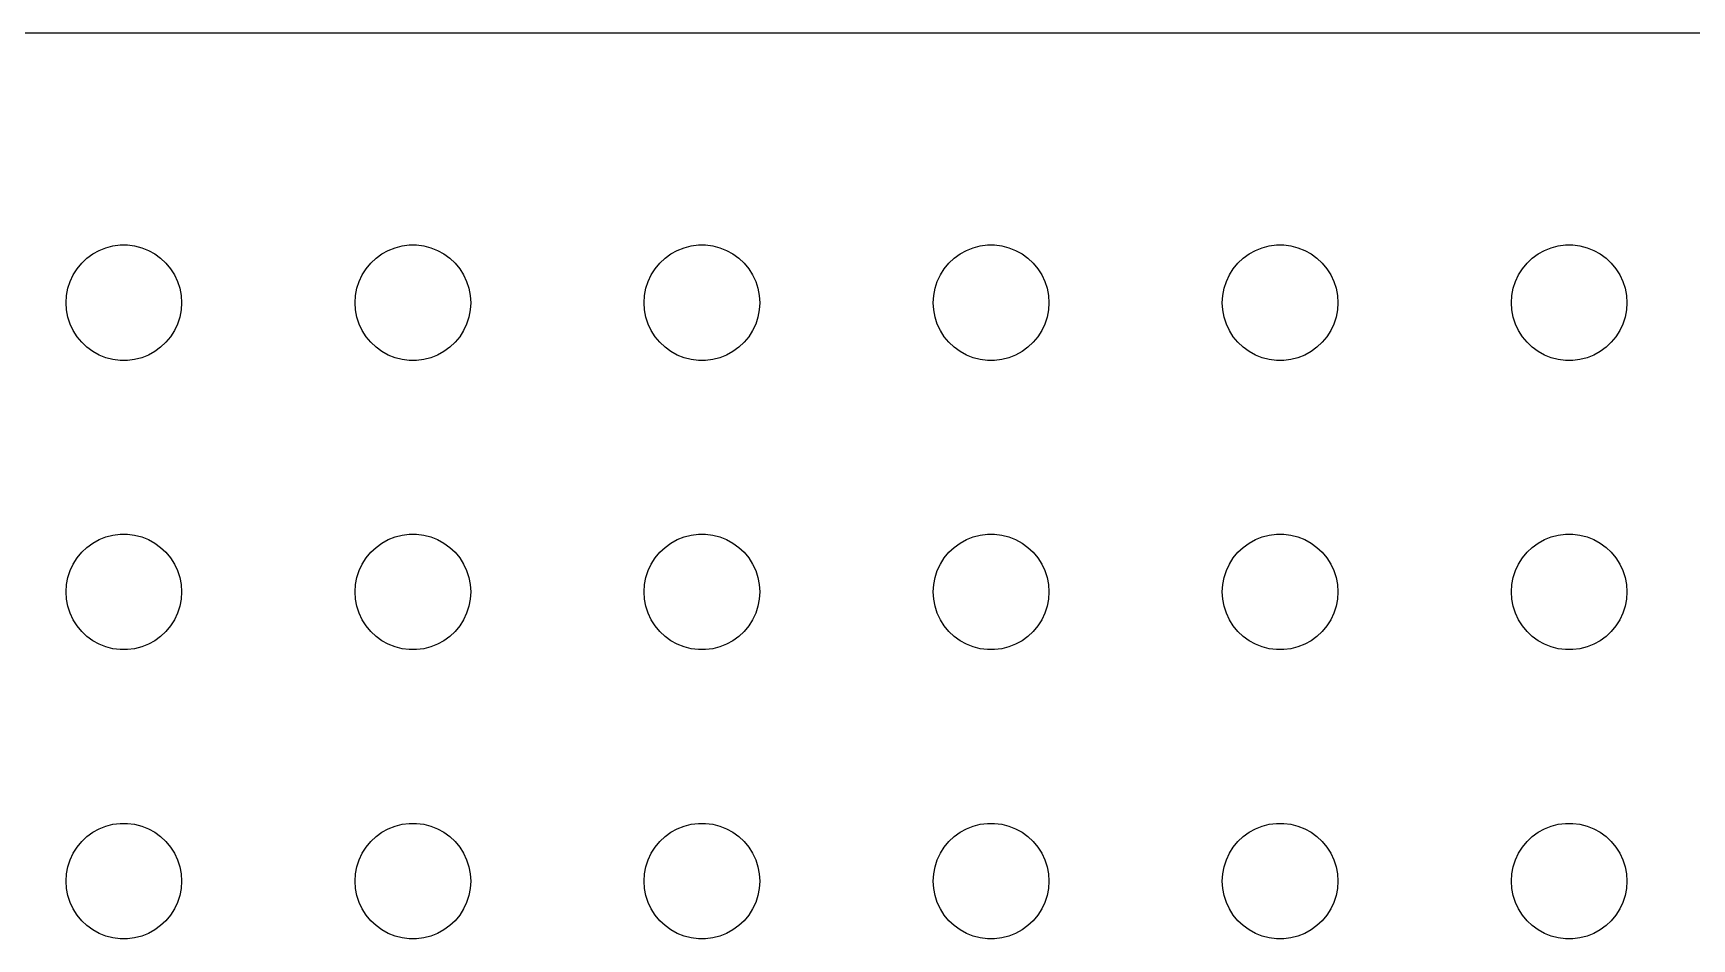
# Model space of a CAD drawing. Header units: metres. Extents: x -172 to 172, y -22 to 22.
# Drawn here: x -129.85 to -86.82, y -1.5 to 21.99 of the extents above; entities that cross this region are included whole.
import ezdxf

# ---------------------------------------------------------------- set-up
doc = ezdxf.new("R2010")
doc.units = ezdxf.units.M

msp = doc.modelspace()

# ---------------------------------------------------------------- linework, layer by layer
for p, q in [((167.314, 21.9901), (-167.314, 21.9901)), ((-128.304, 16.2665), (-128.139, 16.3572)), ((-128.139, 16.3572), (-127.964, 16.4266)), ((-127.964, 16.4266), (-127.781, 16.4734)), ((-127.781, 16.4734), (-127.594, 16.497)), ((-127.594, 16.497), (-127.406, 16.497)), ((-127.406, 16.497), (-127.219, 16.4734)), ((-127.219, 16.4734), (-127.036, 16.4266)), ((-127.036, 16.4266), (-126.861, 16.3572)), ((-126.861, 16.3572), (-126.696, 16.2665)), ((-120.804, 16.2665), (-120.639, 16.3572)), ((-120.639, 16.3572), (-120.464, 16.4266)), ((-120.464, 16.4266), (-120.281, 16.4734)), ((-120.281, 16.4734), (-120.094, 16.497)), ((-120.094, 16.497), (-119.906, 16.497)), ((-119.906, 16.497), (-119.719, 16.4734)), ((-119.719, 16.4734), (-119.536, 16.4266)), ((-119.536, 16.4266), (-119.361, 16.3572)), ((-119.361, 16.3572), (-119.196, 16.2665)), ((-113.304, 16.2665), (-113.139, 16.3572)), ((-113.139, 16.3572), (-112.964, 16.4266)), ((-112.964, 16.4266), (-112.781, 16.4734)), ((-112.781, 16.4734), (-112.594, 16.497)), ((-112.594, 16.497), (-112.406, 16.497)), ((-112.406, 16.497), (-112.219, 16.4734)), ((-112.219, 16.4734), (-112.036, 16.4266)), ((-112.036, 16.4266), (-111.861, 16.3572)), ((-111.861, 16.3572), (-111.696, 16.2665)), ((-105.804, 16.2665), (-105.639, 16.3572)), ((-105.639, 16.3572), (-105.464, 16.4266)), ((-105.464, 16.4266), (-105.281, 16.4734)), ((-105.281, 16.4734), (-105.094, 16.497)), ((-105.094, 16.497), (-104.906, 16.497)), ((-104.906, 16.497), (-104.719, 16.4734)), ((-104.719, 16.4734), (-104.536, 16.4266)), ((-104.536, 16.4266), (-104.361, 16.3572)), ((-104.361, 16.3572), (-104.196, 16.2665)), ((-98.3037, 16.2665), (-98.1387, 16.3572)), ((-98.1387, 16.3572), (-97.9635, 16.4266)), ((-97.9635, 16.4266), (-97.7811, 16.4734)), ((-97.7811, 16.4734), (-97.5942, 16.497)), ((-97.5942, 16.497), (-97.4058, 16.497)), ((-97.4058, 16.497), (-97.2189, 16.4734)), ((-97.2189, 16.4734), (-97.0365, 16.4266)), ((-97.0365, 16.4266), (-96.8613, 16.3572)), ((-96.8613, 16.3572), (-96.6963, 16.2665)), ((-90.8037, 16.2665), (-90.6387, 16.3572)), ((-90.6387, 16.3572), (-90.4635, 16.4266)), ((-90.4635, 16.4266), (-90.2811, 16.4734)), ((-90.2811, 16.4734), (-90.0942, 16.497)), ((-90.0942, 16.497), (-89.9058, 16.497)), ((-89.9058, 16.497), (-89.7189, 16.4734)), ((-89.7189, 16.4734), (-89.5365, 16.4266)), ((-89.5365, 16.4266), (-89.3613, 16.3572)), ((-89.3613, 16.3572), (-89.1963, 16.2665)), ((-128.714, 15.8817), (-128.593, 16.0268)), ((-128.593, 16.0268), (-128.456, 16.1558)), ((-128.456, 16.1558), (-128.304, 16.2665)), ((-126.696, 16.2665), (-126.544, 16.1558)), ((-126.544, 16.1558), (-126.407, 16.0268)), ((-126.407, 16.0268), (-126.286, 15.8817)), ((-121.214, 15.8817), (-121.093, 16.0268)), ((-121.093, 16.0268), (-120.956, 16.1558)), ((-120.956, 16.1558), (-120.804, 16.2665)), ((-119.196, 16.2665), (-119.044, 16.1558)), ((-119.044, 16.1558), (-118.907, 16.0268)), ((-118.907, 16.0268), (-118.786, 15.8817)), ((-113.714, 15.8817), (-113.593, 16.0268)), ((-113.593, 16.0268), (-113.456, 16.1558)), ((-113.456, 16.1558), (-113.304, 16.2665)), ((-111.696, 16.2665), (-111.544, 16.1558)), ((-111.544, 16.1558), (-111.407, 16.0268)), ((-111.407, 16.0268), (-111.286, 15.8817)), ((-106.214, 15.8817), (-106.093, 16.0268)), ((-106.093, 16.0268), (-105.956, 16.1558)), ((-105.956, 16.1558), (-105.804, 16.2665)), ((-104.196, 16.2665), (-104.044, 16.1558)), ((-104.044, 16.1558), (-103.907, 16.0268)), ((-103.907, 16.0268), (-103.786, 15.8817)), ((-98.7135, 15.8817), (-98.5934, 16.0268)), ((-98.5934, 16.0268), (-98.4561, 16.1558)), ((-98.4561, 16.1558), (-98.3037, 16.2665)), ((-96.6963, 16.2665), (-96.5439, 16.1558)), ((-96.5439, 16.1558), (-96.4065, 16.0268)), ((-96.4065, 16.0268), (-96.2865, 15.8817)), ((-91.2135, 15.8817), (-91.0934, 16.0268)), ((-91.0934, 16.0268), (-90.9561, 16.1558)), ((-90.9561, 16.1558), (-90.8037, 16.2665)), ((-89.1963, 16.2665), (-89.0439, 16.1558)), ((-89.0439, 16.1558), (-88.9065, 16.0268)), ((-88.9065, 16.0268), (-88.7865, 15.8817)), ((-128.953, 15.373), (-128.895, 15.5522)), ((-128.895, 15.5522), (-128.814, 15.7226)), ((-128.814, 15.7226), (-128.714, 15.8817)), ((-126.286, 15.8817), (-126.186, 15.7226)), ((-126.186, 15.7226), (-126.105, 15.5522)), ((-126.105, 15.5522), (-126.047, 15.373)), ((-121.453, 15.373), (-121.395, 15.5522)), ((-121.395, 15.5522), (-121.314, 15.7226)), ((-121.314, 15.7226), (-121.214, 15.8817)), ((-118.786, 15.8817), (-118.686, 15.7226)), ((-118.686, 15.7226), (-118.605, 15.5522)), ((-118.605, 15.5522), (-118.547, 15.373)), ((-113.953, 15.373), (-113.895, 15.5522)), ((-113.895, 15.5522), (-113.814, 15.7226)), ((-113.814, 15.7226), (-113.714, 15.8817)), ((-111.286, 15.8817), (-111.186, 15.7226)), ((-111.186, 15.7226), (-111.105, 15.5522)), ((-111.105, 15.5522), (-111.047, 15.373)), ((-106.453, 15.373), (-106.395, 15.5522)), ((-106.395, 15.5522), (-106.314, 15.7226)), ((-106.314, 15.7226), (-106.214, 15.8817)), ((-103.786, 15.8817), (-103.686, 15.7226)), ((-103.686, 15.7226), (-103.605, 15.5522)), ((-103.605, 15.5522), (-103.547, 15.373)), ((-98.9529, 15.373), (-98.8947, 15.5522)), ((-98.8947, 15.5522), (-98.8145, 15.7226)), ((-98.8145, 15.7226), (-98.7135, 15.8817)), ((-96.2865, 15.8817), (-96.1855, 15.7226)), ((-96.1855, 15.7226), (-96.1053, 15.5522)), ((-96.1053, 15.5522), (-96.0471, 15.373)), ((-91.4529, 15.373), (-91.3947, 15.5522)), ((-91.3947, 15.5522), (-91.3145, 15.7226)), ((-91.3145, 15.7226), (-91.2135, 15.8817)), ((-88.7865, 15.8817), (-88.6855, 15.7226)), ((-88.6855, 15.7226), (-88.6053, 15.5522)), ((-88.6053, 15.5522), (-88.5471, 15.373)), ((-129, 15), (-128.988, 15.188)), ((-128.988, 15.188), (-128.953, 15.373)), ((-126.047, 15.373), (-126.012, 15.188)), ((-126.012, 15.188), (-126, 15)), ((-121.5, 15), (-121.488, 15.188)), ((-121.488, 15.188), (-121.453, 15.373)), ((-118.547, 15.373), (-118.512, 15.188)), ((-118.512, 15.188), (-118.5, 15)), ((-114, 15), (-113.988, 15.188)), ((-113.988, 15.188), (-113.953, 15.373)), ((-111.047, 15.373), (-111.012, 15.188)), ((-111.012, 15.188), (-111, 15)), ((-106.5, 15), (-106.488, 15.188)), ((-106.488, 15.188), (-106.453, 15.373)), ((-103.547, 15.373), (-103.512, 15.188)), ((-103.512, 15.188), (-103.5, 15)), ((-99, 15), (-98.9882, 15.188)), ((-98.9882, 15.188), (-98.9529, 15.373)), ((-96.0471, 15.373), (-96.0118, 15.188)), ((-96.0118, 15.188), (-96, 15)), ((-91.5, 15), (-91.4882, 15.188)), ((-91.4882, 15.188), (-91.4529, 15.373)), ((-88.5471, 15.373), (-88.5118, 15.188)), ((-88.5118, 15.188), (-88.5, 15)), ((-128.988, 14.812), (-129, 15)), ((-128.953, 14.627), (-128.988, 14.812)), ((-126.012, 14.812), (-126.047, 14.627)), ((-126, 15), (-126.012, 14.812)), ((-121.488, 14.812), (-121.5, 15)), ((-121.453, 14.627), (-121.488, 14.812)), ((-118.512, 14.812), (-118.547, 14.627)), ((-118.5, 15), (-118.512, 14.812)), ((-113.988, 14.812), (-114, 15)), ((-113.953, 14.627), (-113.988, 14.812)), ((-111.012, 14.812), (-111.047, 14.627)), ((-111, 15), (-111.012, 14.812)), ((-106.488, 14.812), (-106.5, 15)), ((-106.453, 14.627), (-106.488, 14.812)), ((-103.512, 14.812), (-103.547, 14.627)), ((-103.5, 15), (-103.512, 14.812)), ((-98.9882, 14.812), (-99, 15)), ((-98.9529, 14.627), (-98.9882, 14.812)), ((-96.0118, 14.812), (-96.0471, 14.627)), ((-96, 15), (-96.0118, 14.812)), ((-91.4882, 14.812), (-91.5, 15)), ((-91.4529, 14.627), (-91.4882, 14.812)), ((-88.5118, 14.812), (-88.5471, 14.627)), ((-88.5, 15), (-88.5118, 14.812)), ((-128.895, 14.4478), (-128.953, 14.627)), ((-128.814, 14.2774), (-128.895, 14.4478)), ((-128.714, 14.1183), (-128.814, 14.2774)), ((-126.186, 14.2774), (-126.286, 14.1183)), ((-126.105, 14.4478), (-126.186, 14.2774)), ((-126.047, 14.627), (-126.105, 14.4478)), ((-121.395, 14.4478), (-121.453, 14.627)), ((-121.314, 14.2774), (-121.395, 14.4478)), ((-121.214, 14.1183), (-121.314, 14.2774)), ((-118.686, 14.2774), (-118.786, 14.1183)), ((-118.605, 14.4478), (-118.686, 14.2774)), ((-118.547, 14.627), (-118.605, 14.4478)), ((-113.895, 14.4478), (-113.953, 14.627)), ((-113.814, 14.2774), (-113.895, 14.4478)), ((-113.714, 14.1183), (-113.814, 14.2774)), ((-111.186, 14.2774), (-111.286, 14.1183)), ((-111.105, 14.4478), (-111.186, 14.2774)), ((-111.047, 14.627), (-111.105, 14.4478)), ((-106.395, 14.4478), (-106.453, 14.627)), ((-106.314, 14.2774), (-106.395, 14.4478)), ((-106.214, 14.1183), (-106.314, 14.2774)), ((-103.686, 14.2774), (-103.786, 14.1183)), ((-103.605, 14.4478), (-103.686, 14.2774)), ((-103.547, 14.627), (-103.605, 14.4478)), ((-98.8947, 14.4478), (-98.9529, 14.627)), ((-98.8145, 14.2774), (-98.8947, 14.4478)), ((-98.7135, 14.1183), (-98.8145, 14.2774)), ((-96.1855, 14.2774), (-96.2865, 14.1183)), ((-96.1053, 14.4478), (-96.1855, 14.2774)), ((-96.0471, 14.627), (-96.1053, 14.4478)), ((-91.3947, 14.4478), (-91.4529, 14.627)), ((-91.3145, 14.2774), (-91.3947, 14.4478)), ((-91.2135, 14.1183), (-91.3145, 14.2774)), ((-88.6855, 14.2774), (-88.7865, 14.1183)), ((-88.6053, 14.4478), (-88.6855, 14.2774)), ((-88.5471, 14.627), (-88.6053, 14.4478)), ((-128.593, 13.9732), (-128.714, 14.1183)), ((-128.456, 13.8442), (-128.593, 13.9732)), ((-128.304, 13.7335), (-128.456, 13.8442)), ((-126.544, 13.8442), (-126.696, 13.7335)), ((-126.407, 13.9732), (-126.544, 13.8442)), ((-126.286, 14.1183), (-126.407, 13.9732)), ((-121.093, 13.9732), (-121.214, 14.1183)), ((-120.956, 13.8442), (-121.093, 13.9732)), ((-120.804, 13.7335), (-120.956, 13.8442)), ((-119.044, 13.8442), (-119.196, 13.7335)), ((-118.907, 13.9732), (-119.044, 13.8442)), ((-118.786, 14.1183), (-118.907, 13.9732)), ((-113.593, 13.9732), (-113.714, 14.1183)), ((-113.456, 13.8442), (-113.593, 13.9732)), ((-113.304, 13.7335), (-113.456, 13.8442)), ((-111.544, 13.8442), (-111.696, 13.7335)), ((-111.407, 13.9732), (-111.544, 13.8442)), ((-111.286, 14.1183), (-111.407, 13.9732)), ((-106.093, 13.9732), (-106.214, 14.1183)), ((-105.956, 13.8442), (-106.093, 13.9732)), ((-105.804, 13.7335), (-105.956, 13.8442)), ((-104.044, 13.8442), (-104.196, 13.7335)), ((-103.907, 13.9732), (-104.044, 13.8442)), ((-103.786, 14.1183), (-103.907, 13.9732)), ((-98.5934, 13.9732), (-98.7135, 14.1183)), ((-98.4561, 13.8442), (-98.5934, 13.9732)), ((-98.3037, 13.7335), (-98.4561, 13.8442)), ((-96.5439, 13.8442), (-96.6963, 13.7335)), ((-96.4065, 13.9732), (-96.5439, 13.8442)), ((-96.2865, 14.1183), (-96.4065, 13.9732)), ((-91.0934, 13.9732), (-91.2135, 14.1183)), ((-90.9561, 13.8442), (-91.0934, 13.9732)), ((-90.8037, 13.7335), (-90.9561, 13.8442)), ((-89.0439, 13.8442), (-89.1963, 13.7335)), ((-88.9065, 13.9732), (-89.0439, 13.8442)), ((-88.7865, 14.1183), (-88.9065, 13.9732)), ((-128.139, 13.6427), (-128.304, 13.7335)), ((-127.964, 13.5734), (-128.139, 13.6427)), ((-127.781, 13.5266), (-127.964, 13.5734)), ((-127.594, 13.5029), (-127.781, 13.5266)), ((-127.406, 13.5029), (-127.594, 13.5029)), ((-127.219, 13.5266), (-127.406, 13.5029)), ((-127.036, 13.5734), (-127.219, 13.5266)), ((-126.861, 13.6427), (-127.036, 13.5734)), ((-126.696, 13.7335), (-126.861, 13.6427)), ((-120.639, 13.6427), (-120.804, 13.7335)), ((-120.464, 13.5734), (-120.639, 13.6427)), ((-120.281, 13.5266), (-120.464, 13.5734)), ((-120.094, 13.5029), (-120.281, 13.5266)), ((-119.906, 13.5029), (-120.094, 13.5029)), ((-119.719, 13.5266), (-119.906, 13.5029)), ((-119.536, 13.5734), (-119.719, 13.5266)), ((-119.361, 13.6427), (-119.536, 13.5734)), ((-119.196, 13.7335), (-119.361, 13.6427)), ((-113.139, 13.6427), (-113.304, 13.7335)), ((-112.964, 13.5734), (-113.139, 13.6427)), ((-112.781, 13.5266), (-112.964, 13.5734)), ((-112.594, 13.5029), (-112.781, 13.5266)), ((-112.406, 13.5029), (-112.594, 13.5029)), ((-112.219, 13.5266), (-112.406, 13.5029)), ((-112.036, 13.5734), (-112.219, 13.5266)), ((-111.861, 13.6427), (-112.036, 13.5734)), ((-111.696, 13.7335), (-111.861, 13.6427)), ((-105.639, 13.6427), (-105.804, 13.7335)), ((-105.464, 13.5734), (-105.639, 13.6427)), ((-105.281, 13.5266), (-105.464, 13.5734)), ((-105.094, 13.5029), (-105.281, 13.5266)), ((-104.906, 13.5029), (-105.094, 13.5029)), ((-104.719, 13.5266), (-104.906, 13.5029)), ((-104.536, 13.5734), (-104.719, 13.5266)), ((-104.361, 13.6427), (-104.536, 13.5734)), ((-104.196, 13.7335), (-104.361, 13.6427)), ((-98.1387, 13.6427), (-98.3037, 13.7335)), ((-97.9635, 13.5734), (-98.1387, 13.6427)), ((-97.7811, 13.5266), (-97.9635, 13.5734)), ((-97.5942, 13.5029), (-97.7811, 13.5266)), ((-97.4058, 13.5029), (-97.5942, 13.5029)), ((-97.2189, 13.5266), (-97.4058, 13.5029)), ((-97.0365, 13.5734), (-97.2189, 13.5266)), ((-96.8613, 13.6427), (-97.0365, 13.5734)), ((-96.6963, 13.7335), (-96.8613, 13.6427)), ((-90.6387, 13.6427), (-90.8037, 13.7335)), ((-90.4635, 13.5734), (-90.6387, 13.6427)), ((-90.2811, 13.5266), (-90.4635, 13.5734)), ((-90.0942, 13.5029), (-90.2811, 13.5266)), ((-89.9058, 13.5029), (-90.0942, 13.5029)), ((-89.7189, 13.5266), (-89.9058, 13.5029)), ((-89.5365, 13.5734), (-89.7189, 13.5266)), ((-89.3613, 13.6427), (-89.5365, 13.5734)), ((-89.1963, 13.7335), (-89.3613, 13.6427)), ((-128.593, 8.52681), (-128.456, 8.65576)), ((-128.456, 8.65576), (-128.304, 8.76648)), ((-128.304, 8.76648), (-128.139, 8.85724)), ((-128.139, 8.85724), (-127.964, 8.92657)), ((-127.964, 8.92657), (-127.781, 8.97342)), ((-127.781, 8.97342), (-127.594, 8.99704)), ((-127.594, 8.99704), (-127.406, 8.99704)), ((-127.406, 8.99704), (-127.219, 8.97342)), ((-127.219, 8.97342), (-127.036, 8.92657)), ((-127.036, 8.92657), (-126.861, 8.85724)), ((-126.861, 8.85724), (-126.696, 8.76648)), ((-126.696, 8.76648), (-126.544, 8.65576)), ((-126.544, 8.65576), (-126.407, 8.52681)), ((-121.093, 8.52681), (-120.956, 8.65576)), ((-120.956, 8.65576), (-120.804, 8.76648)), ((-120.804, 8.76648), (-120.639, 8.85724)), ((-120.639, 8.85724), (-120.464, 8.92657)), ((-120.464, 8.92657), (-120.281, 8.97342)), ((-120.281, 8.97342), (-120.094, 8.99704)), ((-120.094, 8.99704), (-119.906, 8.99704)), ((-119.906, 8.99704), (-119.719, 8.97342)), ((-119.719, 8.97342), (-119.536, 8.92657)), ((-119.536, 8.92657), (-119.361, 8.85724)), ((-119.361, 8.85724), (-119.196, 8.76648)), ((-119.196, 8.76648), (-119.044, 8.65576)), ((-119.044, 8.65576), (-118.907, 8.52681)), ((-113.593, 8.52681), (-113.456, 8.65576)), ((-113.456, 8.65576), (-113.304, 8.76648)), ((-113.304, 8.76648), (-113.139, 8.85724)), ((-113.139, 8.85724), (-112.964, 8.92657)), ((-112.964, 8.92657), (-112.781, 8.97342)), ((-112.781, 8.97342), (-112.594, 8.99704)), ((-112.594, 8.99704), (-112.406, 8.99704)), ((-112.406, 8.99704), (-112.219, 8.97342)), ((-112.219, 8.97342), (-112.036, 8.92657)), ((-112.036, 8.92657), (-111.861, 8.85724)), ((-111.861, 8.85724), (-111.696, 8.76648)), ((-111.696, 8.76648), (-111.544, 8.65576)), ((-111.544, 8.65576), (-111.407, 8.52681)), ((-106.093, 8.52681), (-105.956, 8.65576)), ((-105.956, 8.65576), (-105.804, 8.76648)), ((-105.804, 8.76648), (-105.639, 8.85724)), ((-105.639, 8.85724), (-105.464, 8.92657)), ((-105.464, 8.92657), (-105.281, 8.97342)), ((-105.281, 8.97342), (-105.094, 8.99704)), ((-105.094, 8.99704), (-104.906, 8.99704)), ((-104.906, 8.99704), (-104.719, 8.97342)), ((-104.719, 8.97342), (-104.536, 8.92657)), ((-104.536, 8.92657), (-104.361, 8.85724)), ((-104.361, 8.85724), (-104.196, 8.76648)), ((-104.196, 8.76648), (-104.044, 8.65576)), ((-104.044, 8.65576), (-103.907, 8.52681)), ((-98.5934, 8.52681), (-98.4561, 8.65576)), ((-98.4561, 8.65576), (-98.3037, 8.76648)), ((-98.3037, 8.76648), (-98.1387, 8.85724)), ((-98.1387, 8.85724), (-97.9635, 8.92657)), ((-97.9635, 8.92657), (-97.7811, 8.97342)), ((-97.7811, 8.97342), (-97.5942, 8.99704)), ((-97.5942, 8.99704), (-97.4058, 8.99704)), ((-97.4058, 8.99704), (-97.2189, 8.97342)), ((-97.2189, 8.97342), (-97.0365, 8.92657)), ((-97.0365, 8.92657), (-96.8613, 8.85724)), ((-96.8613, 8.85724), (-96.6963, 8.76648)), ((-96.6963, 8.76648), (-96.5439, 8.65576)), ((-96.5439, 8.65576), (-96.4065, 8.52681)), ((-91.0934, 8.52681), (-90.9561, 8.65576)), ((-90.9561, 8.65576), (-90.8037, 8.76648)), ((-90.8037, 8.76648), (-90.6387, 8.85724)), ((-90.6387, 8.85724), (-90.4635, 8.92657)), ((-90.4635, 8.92657), (-90.2811, 8.97342)), ((-90.2811, 8.97342), (-90.0942, 8.99704)), ((-90.0942, 8.99704), (-89.9058, 8.99704)), ((-89.9058, 8.99704), (-89.7189, 8.97342)), ((-89.7189, 8.97342), (-89.5365, 8.92657)), ((-89.5365, 8.92657), (-89.3613, 8.85724)), ((-89.3613, 8.85724), (-89.1963, 8.76648)), ((-89.1963, 8.76648), (-89.0439, 8.65576)), ((-89.0439, 8.65576), (-88.9065, 8.52681)), ((-128.895, 8.05219), (-128.814, 8.22263)), ((-128.814, 8.22263), (-128.714, 8.38167)), ((-128.714, 8.38167), (-128.593, 8.52681)), ((-126.407, 8.52681), (-126.286, 8.38167)), ((-126.286, 8.38167), (-126.186, 8.22263)), ((-126.186, 8.22263), (-126.105, 8.05219)), ((-121.395, 8.05219), (-121.314, 8.22263)), ((-121.314, 8.22263), (-121.214, 8.38167)), ((-121.214, 8.38167), (-121.093, 8.52681)), ((-118.907, 8.52681), (-118.786, 8.38167)), ((-118.786, 8.38167), (-118.686, 8.22263)), ((-118.686, 8.22263), (-118.605, 8.05219)), ((-113.895, 8.05219), (-113.814, 8.22263)), ((-113.814, 8.22263), (-113.714, 8.38167)), ((-113.714, 8.38167), (-113.593, 8.52681)), ((-111.407, 8.52681), (-111.286, 8.38167)), ((-111.286, 8.38167), (-111.186, 8.22263)), ((-111.186, 8.22263), (-111.105, 8.05219)), ((-106.395, 8.05219), (-106.314, 8.22263)), ((-106.314, 8.22263), (-106.214, 8.38167)), ((-106.214, 8.38167), (-106.093, 8.52681)), ((-103.907, 8.52681), (-103.786, 8.38167)), ((-103.786, 8.38167), (-103.686, 8.22263)), ((-103.686, 8.22263), (-103.605, 8.05219)), ((-98.8947, 8.05219), (-98.8145, 8.22263)), ((-98.8145, 8.22263), (-98.7135, 8.38167)), ((-98.7135, 8.38167), (-98.5934, 8.52681)), ((-96.4065, 8.52681), (-96.2865, 8.38167)), ((-96.2865, 8.38167), (-96.1855, 8.22263)), ((-96.1855, 8.22263), (-96.1053, 8.05219)), ((-91.3947, 8.05219), (-91.3145, 8.22263)), ((-91.3145, 8.22263), (-91.2135, 8.38167)), ((-91.2135, 8.38167), (-91.0934, 8.52681)), ((-88.9065, 8.52681), (-88.7865, 8.38167)), ((-88.7865, 8.38167), (-88.6855, 8.22263)), ((-88.6855, 8.22263), (-88.6053, 8.05219)), ((-128.988, 7.68799), (-128.953, 7.87303)), ((-128.953, 7.87303), (-128.895, 8.05219)), ((-126.105, 8.05219), (-126.047, 7.87303)), ((-126.047, 7.87303), (-126.012, 7.68799)), ((-121.488, 7.68799), (-121.453, 7.87303)), ((-121.453, 7.87303), (-121.395, 8.05219)), ((-118.605, 8.05219), (-118.547, 7.87303)), ((-118.547, 7.87303), (-118.512, 7.68799)), ((-113.988, 7.68799), (-113.953, 7.87303)), ((-113.953, 7.87303), (-113.895, 8.05219)), ((-111.105, 8.05219), (-111.047, 7.87303)), ((-111.047, 7.87303), (-111.012, 7.68799)), ((-106.488, 7.68799), (-106.453, 7.87303)), ((-106.453, 7.87303), (-106.395, 8.05219)), ((-103.605, 8.05219), (-103.547, 7.87303)), ((-103.547, 7.87303), (-103.512, 7.68799)), ((-98.9882, 7.68799), (-98.9529, 7.87303)), ((-98.9529, 7.87303), (-98.8947, 8.05219)), ((-96.1053, 8.05219), (-96.0471, 7.87303)), ((-96.0471, 7.87303), (-96.0118, 7.68799)), ((-91.4882, 7.68799), (-91.4529, 7.87303)), ((-91.4529, 7.87303), (-91.3947, 8.05219)), ((-88.6053, 8.05219), (-88.5471, 7.87303)), ((-88.5471, 7.87303), (-88.5118, 7.68799)), ((-129, 7.5), (-128.988, 7.68799)), ((-128.988, 7.312), (-129, 7.5)), ((-126.012, 7.68799), (-126, 7.5)), ((-126, 7.5), (-126.012, 7.312)), ((-121.5, 7.5), (-121.488, 7.68799)), ((-121.488, 7.312), (-121.5, 7.5)), ((-118.512, 7.68799), (-118.5, 7.5)), ((-118.5, 7.5), (-118.512, 7.312)), ((-114, 7.5), (-113.988, 7.68799)), ((-113.988, 7.312), (-114, 7.5)), ((-111.012, 7.68799), (-111, 7.5)), ((-111, 7.5), (-111.012, 7.312)), ((-106.5, 7.5), (-106.488, 7.68799)), ((-106.488, 7.312), (-106.5, 7.5)), ((-103.512, 7.68799), (-103.5, 7.5)), ((-103.5, 7.5), (-103.512, 7.312)), ((-99, 7.5), (-98.9882, 7.68799)), ((-98.9882, 7.312), (-99, 7.5)), ((-96.0118, 7.68799), (-96, 7.5)), ((-96, 7.5), (-96.0118, 7.312)), ((-91.5, 7.5), (-91.4882, 7.68799)), ((-91.4882, 7.312), (-91.5, 7.5)), ((-88.5118, 7.68799), (-88.5, 7.5)), ((-88.5, 7.5), (-88.5118, 7.312)), ((-128.953, 7.12695), (-128.988, 7.312)), ((-128.895, 6.9478), (-128.953, 7.12695)), ((-128.814, 6.77736), (-128.895, 6.9478)), ((-126.105, 6.9478), (-126.186, 6.77736)), ((-126.047, 7.12695), (-126.105, 6.9478)), ((-126.012, 7.312), (-126.047, 7.12695)), ((-121.453, 7.12695), (-121.488, 7.312)), ((-121.395, 6.9478), (-121.453, 7.12695)), ((-121.314, 6.77736), (-121.395, 6.9478)), ((-118.605, 6.9478), (-118.686, 6.77736)), ((-118.547, 7.12695), (-118.605, 6.9478)), ((-118.512, 7.312), (-118.547, 7.12695)), ((-113.953, 7.12695), (-113.988, 7.312)), ((-113.895, 6.9478), (-113.953, 7.12695)), ((-113.814, 6.77736), (-113.895, 6.9478)), ((-111.105, 6.9478), (-111.186, 6.77736)), ((-111.047, 7.12695), (-111.105, 6.9478)), ((-111.012, 7.312), (-111.047, 7.12695)), ((-106.453, 7.12695), (-106.488, 7.312)), ((-106.395, 6.9478), (-106.453, 7.12695)), ((-106.314, 6.77736), (-106.395, 6.9478)), ((-103.605, 6.9478), (-103.686, 6.77736)), ((-103.547, 7.12695), (-103.605, 6.9478)), ((-103.512, 7.312), (-103.547, 7.12695)), ((-98.9529, 7.12695), (-98.9882, 7.312)), ((-98.8947, 6.9478), (-98.9529, 7.12695)), ((-98.8145, 6.77736), (-98.8947, 6.9478)), ((-96.1053, 6.9478), (-96.1855, 6.77736)), ((-96.0471, 7.12695), (-96.1053, 6.9478)), ((-96.0118, 7.312), (-96.0471, 7.12695)), ((-91.4529, 7.12695), (-91.4882, 7.312)), ((-91.3947, 6.9478), (-91.4529, 7.12695)), ((-91.3145, 6.77736), (-91.3947, 6.9478)), ((-88.6053, 6.9478), (-88.6855, 6.77736)), ((-88.5471, 7.12695), (-88.6053, 6.9478)), ((-88.5118, 7.312), (-88.5471, 7.12695)), ((-128.714, 6.61832), (-128.814, 6.77736)), ((-128.593, 6.47318), (-128.714, 6.61832)), ((-128.456, 6.34422), (-128.593, 6.47318)), ((-126.407, 6.47318), (-126.544, 6.34422)), ((-126.286, 6.61832), (-126.407, 6.47318)), ((-126.186, 6.77736), (-126.286, 6.61832)), ((-121.214, 6.61832), (-121.314, 6.77736)), ((-121.093, 6.47318), (-121.214, 6.61832)), ((-120.956, 6.34422), (-121.093, 6.47318)), ((-118.907, 6.47318), (-119.044, 6.34422)), ((-118.786, 6.61832), (-118.907, 6.47318)), ((-118.686, 6.77736), (-118.786, 6.61832)), ((-113.714, 6.61832), (-113.814, 6.77736)), ((-113.593, 6.47318), (-113.714, 6.61832)), ((-113.456, 6.34422), (-113.593, 6.47318)), ((-111.407, 6.47318), (-111.544, 6.34422)), ((-111.286, 6.61832), (-111.407, 6.47318)), ((-111.186, 6.77736), (-111.286, 6.61832)), ((-106.214, 6.61832), (-106.314, 6.77736)), ((-106.093, 6.47318), (-106.214, 6.61832)), ((-105.956, 6.34422), (-106.093, 6.47318)), ((-103.907, 6.47318), (-104.044, 6.34422)), ((-103.786, 6.61832), (-103.907, 6.47318)), ((-103.686, 6.77736), (-103.786, 6.61832)), ((-98.7135, 6.61832), (-98.8145, 6.77736)), ((-98.5934, 6.47318), (-98.7135, 6.61832)), ((-98.4561, 6.34422), (-98.5934, 6.47318)), ((-96.4065, 6.47318), (-96.5439, 6.34422)), ((-96.2865, 6.61832), (-96.4065, 6.47318)), ((-96.1855, 6.77736), (-96.2865, 6.61832)), ((-91.2135, 6.61832), (-91.3145, 6.77736)), ((-91.0934, 6.47318), (-91.2135, 6.61832)), ((-90.9561, 6.34422), (-91.0934, 6.47318)), ((-88.9065, 6.47318), (-89.0439, 6.34422)), ((-88.7865, 6.61832), (-88.9065, 6.47318)), ((-88.6855, 6.77736), (-88.7865, 6.61832)), ((-128.304, 6.23351), (-128.456, 6.34422)), ((-128.139, 6.14275), (-128.304, 6.23351)), ((-127.964, 6.07341), (-128.139, 6.14275)), ((-127.781, 6.02657), (-127.964, 6.07341)), ((-127.594, 6.00294), (-127.781, 6.02657)), ((-127.219, 6.02657), (-127.406, 6.00294)), ((-127.036, 6.07341), (-127.219, 6.02657)), ((-126.861, 6.14275), (-127.036, 6.07341)), ((-126.696, 6.23351), (-126.861, 6.14275)), ((-126.544, 6.34422), (-126.696, 6.23351)), ((-120.804, 6.23351), (-120.956, 6.34422)), ((-120.639, 6.14275), (-120.804, 6.23351)), ((-120.464, 6.07341), (-120.639, 6.14275)), ((-120.281, 6.02657), (-120.464, 6.07341)), ((-120.094, 6.00294), (-120.281, 6.02657)), ((-119.719, 6.02657), (-119.906, 6.00294)), ((-119.536, 6.07341), (-119.719, 6.02657)), ((-119.361, 6.14275), (-119.536, 6.07341)), ((-119.196, 6.23351), (-119.361, 6.14275)), ((-119.044, 6.34422), (-119.196, 6.23351)), ((-113.304, 6.23351), (-113.456, 6.34422)), ((-113.139, 6.14275), (-113.304, 6.23351)), ((-112.964, 6.07341), (-113.139, 6.14275)), ((-112.781, 6.02657), (-112.964, 6.07341)), ((-112.594, 6.00294), (-112.781, 6.02657)), ((-112.219, 6.02657), (-112.406, 6.00294)), ((-112.036, 6.07341), (-112.219, 6.02657)), ((-111.861, 6.14275), (-112.036, 6.07341)), ((-111.696, 6.23351), (-111.861, 6.14275)), ((-111.544, 6.34422), (-111.696, 6.23351)), ((-105.804, 6.23351), (-105.956, 6.34422)), ((-105.639, 6.14275), (-105.804, 6.23351)), ((-105.464, 6.07341), (-105.639, 6.14275)), ((-105.281, 6.02657), (-105.464, 6.07341)), ((-105.094, 6.00294), (-105.281, 6.02657)), ((-104.719, 6.02657), (-104.906, 6.00294)), ((-104.536, 6.07341), (-104.719, 6.02657)), ((-104.361, 6.14275), (-104.536, 6.07341)), ((-104.196, 6.23351), (-104.361, 6.14275)), ((-104.044, 6.34422), (-104.196, 6.23351)), ((-98.3037, 6.23351), (-98.4561, 6.34422)), ((-98.1387, 6.14275), (-98.3037, 6.23351)), ((-97.9635, 6.07341), (-98.1387, 6.14275)), ((-97.7811, 6.02657), (-97.9635, 6.07341)), ((-97.5942, 6.00294), (-97.7811, 6.02657)), ((-97.2189, 6.02657), (-97.4058, 6.00294)), ((-97.0365, 6.07341), (-97.2189, 6.02657)), ((-96.8613, 6.14275), (-97.0365, 6.07341)), ((-96.6963, 6.23351), (-96.8613, 6.14275)), ((-96.5439, 6.34422), (-96.6963, 6.23351)), ((-90.8037, 6.23351), (-90.9561, 6.34422)), ((-90.6387, 6.14275), (-90.8037, 6.23351)), ((-90.4635, 6.07341), (-90.6387, 6.14275)), ((-90.2811, 6.02657), (-90.4635, 6.07341)), ((-90.0942, 6.00294), (-90.2811, 6.02657)), ((-89.7189, 6.02657), (-89.9058, 6.00294)), ((-89.5365, 6.07341), (-89.7189, 6.02657)), ((-89.3613, 6.14275), (-89.5365, 6.07341)), ((-89.1963, 6.23351), (-89.3613, 6.14275)), ((-89.0439, 6.34422), (-89.1963, 6.23351)), ((-127.406, 6.00294), (-127.594, 6.00294)), ((-119.906, 6.00294), (-120.094, 6.00294)), ((-112.406, 6.00294), (-112.594, 6.00294)), ((-104.906, 6.00294), (-105.094, 6.00294)), ((-97.4058, 6.00294), (-97.5942, 6.00294)), ((-89.9058, 6.00294), (-90.0942, 6.00294)), ((-128.304, 1.26648), (-128.139, 1.35724)), ((-128.139, 1.35724), (-127.964, 1.42657)), ((-127.964, 1.42657), (-127.781, 1.47342)), ((-127.781, 1.47342), (-127.594, 1.49704)), ((-127.594, 1.49704), (-127.406, 1.49704)), ((-127.406, 1.49704), (-127.219, 1.47342)), ((-127.219, 1.47342), (-127.036, 1.42657)), ((-127.036, 1.42657), (-126.861, 1.35724)), ((-126.861, 1.35724), (-126.696, 1.26648)), ((-120.804, 1.26648), (-120.639, 1.35724)), ((-120.639, 1.35724), (-120.464, 1.42657)), ((-120.464, 1.42657), (-120.281, 1.47342)), ((-120.281, 1.47342), (-120.094, 1.49704)), ((-120.094, 1.49704), (-119.906, 1.49704)), ((-119.906, 1.49704), (-119.719, 1.47342)), ((-119.719, 1.47342), (-119.536, 1.42657)), ((-119.536, 1.42657), (-119.361, 1.35724)), ((-119.361, 1.35724), (-119.196, 1.26648)), ((-113.304, 1.26648), (-113.139, 1.35724)), ((-113.139, 1.35724), (-112.964, 1.42657)), ((-112.964, 1.42657), (-112.781, 1.47342)), ((-112.781, 1.47342), (-112.594, 1.49704)), ((-112.594, 1.49704), (-112.406, 1.49704)), ((-112.406, 1.49704), (-112.219, 1.47342)), ((-112.219, 1.47342), (-112.036, 1.42657)), ((-112.036, 1.42657), (-111.861, 1.35724)), ((-111.861, 1.35724), (-111.696, 1.26648)), ((-105.804, 1.26648), (-105.639, 1.35724)), ((-105.639, 1.35724), (-105.464, 1.42657)), ((-105.464, 1.42657), (-105.281, 1.47342)), ((-105.281, 1.47342), (-105.094, 1.49704)), ((-105.094, 1.49704), (-104.906, 1.49704)), ((-104.906, 1.49704), (-104.719, 1.47342)), ((-104.719, 1.47342), (-104.536, 1.42657)), ((-104.536, 1.42657), (-104.361, 1.35724)), ((-104.361, 1.35724), (-104.196, 1.26648)), ((-98.3037, 1.26648), (-98.1387, 1.35724)), ((-98.1387, 1.35724), (-97.9635, 1.42657)), ((-97.9635, 1.42657), (-97.7811, 1.47342)), ((-97.7811, 1.47342), (-97.5942, 1.49704)), ((-97.5942, 1.49704), (-97.4058, 1.49704)), ((-97.4058, 1.49704), (-97.2189, 1.47342)), ((-97.2189, 1.47342), (-97.0365, 1.42657)), ((-97.0365, 1.42657), (-96.8613, 1.35724)), ((-96.8613, 1.35724), (-96.6963, 1.26648)), ((-90.8037, 1.26648), (-90.6387, 1.35724)), ((-90.6387, 1.35724), (-90.4635, 1.42657)), ((-90.4635, 1.42657), (-90.2811, 1.47342)), ((-90.2811, 1.47342), (-90.0942, 1.49704)), ((-90.0942, 1.49704), (-89.9058, 1.49704)), ((-89.9058, 1.49704), (-89.7189, 1.47342)), ((-89.7189, 1.47342), (-89.5365, 1.42657)), ((-89.5365, 1.42657), (-89.3613, 1.35724)), ((-89.3613, 1.35724), (-89.1963, 1.26648)), ((-128.814, 0.722626), (-128.714, 0.881668)), ((-128.714, 0.881668), (-128.593, 1.02681)), ((-128.593, 1.02681), (-128.456, 1.15576)), ((-128.456, 1.15576), (-128.304, 1.26648)), ((-126.696, 1.26648), (-126.544, 1.15576)), ((-126.544, 1.15576), (-126.407, 1.02681)), ((-126.407, 1.02681), (-126.286, 0.881668)), ((-126.286, 0.881668), (-126.186, 0.722626)), ((-121.314, 0.722626), (-121.214, 0.881668)), ((-121.214, 0.881668), (-121.093, 1.02681)), ((-121.093, 1.02681), (-120.956, 1.15576)), ((-120.956, 1.15576), (-120.804, 1.26648)), ((-119.196, 1.26648), (-119.044, 1.15576)), ((-119.044, 1.15576), (-118.907, 1.02681)), ((-118.907, 1.02681), (-118.786, 0.881668)), ((-118.786, 0.881668), (-118.686, 0.722626)), ((-113.814, 0.722626), (-113.714, 0.881668)), ((-113.714, 0.881668), (-113.593, 1.02681)), ((-113.593, 1.02681), (-113.456, 1.15576)), ((-113.456, 1.15576), (-113.304, 1.26648)), ((-111.696, 1.26648), (-111.544, 1.15576)), ((-111.544, 1.15576), (-111.407, 1.02681)), ((-111.407, 1.02681), (-111.286, 0.881668)), ((-111.286, 0.881668), (-111.186, 0.722626)), ((-106.314, 0.722626), (-106.214, 0.881668)), ((-106.214, 0.881668), (-106.093, 1.02681)), ((-106.093, 1.02681), (-105.956, 1.15576)), ((-105.956, 1.15576), (-105.804, 1.26648)), ((-104.196, 1.26648), (-104.044, 1.15576)), ((-104.044, 1.15576), (-103.907, 1.02681)), ((-103.907, 1.02681), (-103.786, 0.881668)), ((-103.786, 0.881668), (-103.686, 0.722626)), ((-98.8145, 0.722626), (-98.7135, 0.881668)), ((-98.7135, 0.881668), (-98.5934, 1.02681)), ((-98.5934, 1.02681), (-98.4561, 1.15576)), ((-98.4561, 1.15576), (-98.3037, 1.26648)), ((-96.6963, 1.26648), (-96.5439, 1.15576)), ((-96.5439, 1.15576), (-96.4065, 1.02681)), ((-96.4065, 1.02681), (-96.2865, 0.881668)), ((-96.2865, 0.881668), (-96.1855, 0.722626)), ((-91.3145, 0.722626), (-91.2135, 0.881668)), ((-91.2135, 0.881668), (-91.0934, 1.02681)), ((-91.0934, 1.02681), (-90.9561, 1.15576)), ((-90.9561, 1.15576), (-90.8037, 1.26648)), ((-89.1963, 1.26648), (-89.0439, 1.15576)), ((-89.0439, 1.15576), (-88.9065, 1.02681)), ((-88.9065, 1.02681), (-88.7865, 0.881668)), ((-88.7865, 0.881668), (-88.6855, 0.722626)), ((-128.953, 0.373032), (-128.895, 0.552185)), ((-128.895, 0.552185), (-128.814, 0.722626)), ((-126.186, 0.722626), (-126.105, 0.552185)), ((-126.105, 0.552185), (-126.047, 0.373032)), ((-121.453, 0.373032), (-121.395, 0.552185)), ((-121.395, 0.552185), (-121.314, 0.722626)), ((-118.686, 0.722626), (-118.605, 0.552185)), ((-118.605, 0.552185), (-118.547, 0.373032)), ((-113.953, 0.373032), (-113.895, 0.552185)), ((-113.895, 0.552185), (-113.814, 0.722626)), ((-111.186, 0.722626), (-111.105, 0.552185)), ((-111.105, 0.552185), (-111.047, 0.373032)), ((-106.453, 0.373032), (-106.395, 0.552185)), ((-106.395, 0.552185), (-106.314, 0.722626)), ((-103.686, 0.722626), (-103.605, 0.552185)), ((-103.605, 0.552185), (-103.547, 0.373032)), ((-98.9529, 0.373032), (-98.8947, 0.552185)), ((-98.8947, 0.552185), (-98.8145, 0.722626)), ((-96.1855, 0.722626), (-96.1053, 0.552185)), ((-96.1053, 0.552185), (-96.0471, 0.373032)), ((-91.4529, 0.373032), (-91.3947, 0.552185)), ((-91.3947, 0.552185), (-91.3145, 0.722626)), ((-88.6855, 0.722626), (-88.6053, 0.552185)), ((-88.6053, 0.552185), (-88.5471, 0.373032)), ((-129, 0), (-128.988, 0.187988)), ((-128.988, -0.187988), (-129, 0)), ((-128.988, 0.187988), (-128.953, 0.373032)), ((-126.047, 0.373032), (-126.012, 0.187988)), ((-126.012, 0.187988), (-126, 0)), ((-126, 0), (-126.012, -0.187988)), ((-121.5, 0), (-121.488, 0.187988)), ((-121.488, -0.187988), (-121.5, 0)), ((-121.488, 0.187988), (-121.453, 0.373032)), ((-118.547, 0.373032), (-118.512, 0.187988)), ((-118.512, 0.187988), (-118.5, 0)), ((-118.5, 0), (-118.512, -0.187988)), ((-114, 0), (-113.988, 0.187988)), ((-113.988, -0.187988), (-114, 0)), ((-113.988, 0.187988), (-113.953, 0.373032)), ((-111.047, 0.373032), (-111.012, 0.187988)), ((-111.012, 0.187988), (-111, 0)), ((-111, 0), (-111.012, -0.187988)), ((-106.5, 0), (-106.488, 0.187988)), ((-106.488, -0.187988), (-106.5, 0)), ((-106.488, 0.187988), (-106.453, 0.373032)), ((-103.547, 0.373032), (-103.512, 0.187988)), ((-103.512, 0.187988), (-103.5, 0)), ((-103.5, 0), (-103.512, -0.187988)), ((-99, 0), (-98.9882, 0.187988)), ((-98.9882, -0.187988), (-99, 0)), ((-98.9882, 0.187988), (-98.9529, 0.373032)), ((-96.0471, 0.373032), (-96.0118, 0.187988)), ((-96.0118, 0.187988), (-96, 0)), ((-96, 0), (-96.0118, -0.187988)), ((-91.5, 0), (-91.4882, 0.187988)), ((-91.4882, -0.187988), (-91.5, 0)), ((-91.4882, 0.187988), (-91.4529, 0.373032)), ((-88.5471, 0.373032), (-88.5118, 0.187988)), ((-88.5118, 0.187988), (-88.5, 0)), ((-88.5, 0), (-88.5118, -0.187988)), ((-128.953, -0.373032), (-128.988, -0.187988)), ((-128.895, -0.552185), (-128.953, -0.373032)), ((-126.047, -0.373032), (-126.105, -0.552185)), ((-126.012, -0.187988), (-126.047, -0.373032)), ((-121.453, -0.373032), (-121.488, -0.187988)), ((-121.395, -0.552185), (-121.453, -0.373032)), ((-118.547, -0.373032), (-118.605, -0.552185)), ((-118.512, -0.187988), (-118.547, -0.373032)), ((-113.953, -0.373032), (-113.988, -0.187988)), ((-113.895, -0.552185), (-113.953, -0.373032)), ((-111.047, -0.373032), (-111.105, -0.552185)), ((-111.012, -0.187988), (-111.047, -0.373032)), ((-106.453, -0.373032), (-106.488, -0.187988)), ((-106.395, -0.552185), (-106.453, -0.373032)), ((-103.547, -0.373032), (-103.605, -0.552185)), ((-103.512, -0.187988), (-103.547, -0.373032)), ((-98.9529, -0.373032), (-98.9882, -0.187988)), ((-98.8947, -0.552185), (-98.9529, -0.373032)), ((-96.0471, -0.373032), (-96.1053, -0.552185)), ((-96.0118, -0.187988), (-96.0471, -0.373032)), ((-91.4529, -0.373032), (-91.4882, -0.187988)), ((-91.3947, -0.552185), (-91.4529, -0.373032)), ((-88.5471, -0.373032), (-88.6053, -0.552185)), ((-88.5118, -0.187988), (-88.5471, -0.373032)), ((-128.814, -0.722626), (-128.895, -0.552185)), ((-128.714, -0.881668), (-128.814, -0.722626)), ((-126.186, -0.722626), (-126.286, -0.881668)), ((-126.105, -0.552185), (-126.186, -0.722626)), ((-121.314, -0.722626), (-121.395, -0.552185)), ((-121.214, -0.881668), (-121.314, -0.722626)), ((-118.686, -0.722626), (-118.786, -0.881668)), ((-118.605, -0.552185), (-118.686, -0.722626)), ((-113.814, -0.722626), (-113.895, -0.552185)), ((-113.714, -0.881668), (-113.814, -0.722626)), ((-111.186, -0.722626), (-111.286, -0.881668)), ((-111.105, -0.552185), (-111.186, -0.722626)), ((-106.314, -0.722626), (-106.395, -0.552185)), ((-106.214, -0.881668), (-106.314, -0.722626)), ((-103.686, -0.722626), (-103.786, -0.881668)), ((-103.605, -0.552185), (-103.686, -0.722626)), ((-98.8145, -0.722626), (-98.8947, -0.552185)), ((-98.7135, -0.881668), (-98.8145, -0.722626)), ((-96.1855, -0.722626), (-96.2865, -0.881668)), ((-96.1053, -0.552185), (-96.1855, -0.722626)), ((-91.3145, -0.722626), (-91.3947, -0.552185)), ((-91.2135, -0.881668), (-91.3145, -0.722626)), ((-88.6855, -0.722626), (-88.7865, -0.881668)), ((-88.6053, -0.552185), (-88.6855, -0.722626)), ((-128.593, -1.02681), (-128.714, -0.881668)), ((-128.456, -1.15576), (-128.593, -1.02681)), ((-128.304, -1.26648), (-128.456, -1.15576)), ((-128.139, -1.35724), (-128.304, -1.26648)), ((-126.696, -1.26648), (-126.861, -1.35724)), ((-126.544, -1.15576), (-126.696, -1.26648)), ((-126.407, -1.02681), (-126.544, -1.15576)), ((-126.286, -0.881668), (-126.407, -1.02681)), ((-121.093, -1.02681), (-121.214, -0.881668)), ((-120.956, -1.15576), (-121.093, -1.02681)), ((-120.804, -1.26648), (-120.956, -1.15576)), ((-120.639, -1.35724), (-120.804, -1.26648)), ((-119.196, -1.26648), (-119.361, -1.35724)), ((-119.044, -1.15576), (-119.196, -1.26648)), ((-118.907, -1.02681), (-119.044, -1.15576)), ((-118.786, -0.881668), (-118.907, -1.02681)), ((-113.593, -1.02681), (-113.714, -0.881668)), ((-113.456, -1.15576), (-113.593, -1.02681)), ((-113.304, -1.26648), (-113.456, -1.15576)), ((-113.139, -1.35724), (-113.304, -1.26648)), ((-111.696, -1.26648), (-111.861, -1.35724)), ((-111.544, -1.15576), (-111.696, -1.26648)), ((-111.407, -1.02681), (-111.544, -1.15576)), ((-111.286, -0.881668), (-111.407, -1.02681)), ((-106.093, -1.02681), (-106.214, -0.881668)), ((-105.956, -1.15576), (-106.093, -1.02681)), ((-105.804, -1.26648), (-105.956, -1.15576)), ((-105.639, -1.35724), (-105.804, -1.26648)), ((-104.196, -1.26648), (-104.361, -1.35724)), ((-104.044, -1.15576), (-104.196, -1.26648)), ((-103.907, -1.02681), (-104.044, -1.15576)), ((-103.786, -0.881668), (-103.907, -1.02681)), ((-98.5934, -1.02681), (-98.7135, -0.881668)), ((-98.4561, -1.15576), (-98.5934, -1.02681)), ((-98.3037, -1.26648), (-98.4561, -1.15576)), ((-98.1387, -1.35724), (-98.3037, -1.26648)), ((-96.6963, -1.26648), (-96.8613, -1.35724)), ((-96.5439, -1.15576), (-96.6963, -1.26648)), ((-96.4065, -1.02681), (-96.5439, -1.15576)), ((-96.2865, -0.881668), (-96.4065, -1.02681)), ((-91.0934, -1.02681), (-91.2135, -0.881668)), ((-90.9561, -1.15576), (-91.0934, -1.02681)), ((-90.8037, -1.26648), (-90.9561, -1.15576)), ((-90.6387, -1.35724), (-90.8037, -1.26648)), ((-89.1963, -1.26648), (-89.3613, -1.35724)), ((-89.0439, -1.15576), (-89.1963, -1.26648)), ((-88.9065, -1.02681), (-89.0439, -1.15576)), ((-88.7865, -0.881668), (-88.9065, -1.02681)), ((-127.964, -1.42657), (-128.139, -1.35724)), ((-127.781, -1.47342), (-127.964, -1.42657)), ((-127.594, -1.49704), (-127.781, -1.47342)), ((-127.406, -1.49704), (-127.594, -1.49704)), ((-127.219, -1.47342), (-127.406, -1.49704)), ((-127.036, -1.42657), (-127.219, -1.47342)), ((-126.861, -1.35724), (-127.036, -1.42657)), ((-120.464, -1.42657), (-120.639, -1.35724)), ((-120.281, -1.47342), (-120.464, -1.42657)), ((-120.094, -1.49704), (-120.281, -1.47342)), ((-119.906, -1.49704), (-120.094, -1.49704)), ((-119.719, -1.47342), (-119.906, -1.49704)), ((-119.536, -1.42657), (-119.719, -1.47342)), ((-119.361, -1.35724), (-119.536, -1.42657)), ((-112.964, -1.42657), (-113.139, -1.35724)), ((-112.781, -1.47342), (-112.964, -1.42657)), ((-112.594, -1.49704), (-112.781, -1.47342)), ((-112.406, -1.49704), (-112.594, -1.49704)), ((-112.219, -1.47342), (-112.406, -1.49704)), ((-112.036, -1.42657), (-112.219, -1.47342)), ((-111.861, -1.35724), (-112.036, -1.42657)), ((-105.464, -1.42657), (-105.639, -1.35724)), ((-105.281, -1.47342), (-105.464, -1.42657)), ((-105.094, -1.49704), (-105.281, -1.47342)), ((-104.906, -1.49704), (-105.094, -1.49704)), ((-104.719, -1.47342), (-104.906, -1.49704)), ((-104.536, -1.42657), (-104.719, -1.47342)), ((-104.361, -1.35724), (-104.536, -1.42657)), ((-97.9635, -1.42657), (-98.1387, -1.35724)), ((-97.7811, -1.47342), (-97.9635, -1.42657)), ((-97.5942, -1.49704), (-97.7811, -1.47342)), ((-97.4058, -1.49704), (-97.5942, -1.49704)), ((-97.2189, -1.47342), (-97.4058, -1.49704)), ((-97.0365, -1.42657), (-97.2189, -1.47342)), ((-96.8613, -1.35724), (-97.0365, -1.42657)), ((-90.4635, -1.42657), (-90.6387, -1.35724)), ((-90.2811, -1.47342), (-90.4635, -1.42657)), ((-90.0942, -1.49704), (-90.2811, -1.47342)), ((-89.9058, -1.49704), (-90.0942, -1.49704)), ((-89.7189, -1.47342), (-89.9058, -1.49704)), ((-89.5365, -1.42657), (-89.7189, -1.47342)), ((-89.3613, -1.35724), (-89.5365, -1.42657))]:
    msp.add_line(p, q)

doc.saveas('drawing.dxf')
